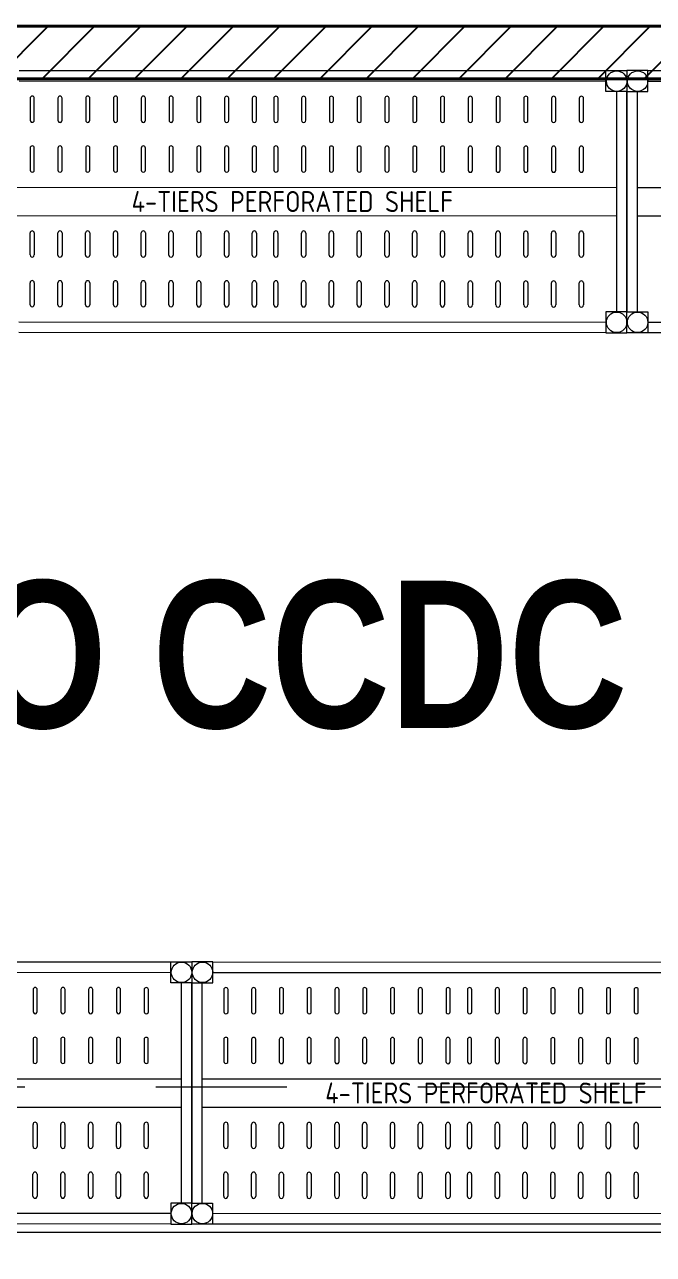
# Model space of a CAD drawing. Header units: millimetres. Extents: x 886808 to 1650903, y -1008069 to 230892.
# Drawn here: x 936439 to 937639, y -364218 to -361873 of the extents above; entities that cross this region are included whole.
import ezdxf

# ---------------------------------------------------------------- set-up
doc = ezdxf.new("R2010")
doc.units = ezdxf.units.MM
doc.linetypes.add('CENTER', pattern=[2, 1.25, -0.25, 0.25, -0.25])
doc.layers.get('0').update_dxf_attribs({"lineweight": 0})
for name, color, linetype, lineweight in [('01- NET TUONG- 242', 242, 'Continuous', 40), ('03- Net Cua- 153', 153, 'Continuous', 9), ('8l NET TO', 8, 'Continuous', 9), ('HACTH', 8, 'Continuous', 0), ('hatch', 250, 'Continuous', 0), ('I-FURN', 252, 'Continuous', 5), ('net vl', 33, 'Continuous', 5)]:
    doc.layers.add(name, color=color, linetype=linetype, lineweight=lineweight)
doc.layers.add('DS_Hatch', color=8, linetype='Continuous')
doc.styles.add('MtXpl_architxt_shx', font='architxt.shx')
doc.styles.add('Roof Fl type B$0$GHICHUTHUONG', font='arial.ttf', dxfattribs={"width": 0.8})

# ---------------------------------------------------------------- blocks, each defined once
blk = doc.blocks.new('TRUC KHU BEP')
at = {"layer": '8l NET TO', "color": 251, "linetype": 'CENTER', "ltscale": 1000, "true_color": 0x636466, "transparency": 33554636}
blk.add_line((-5729.4, 15600), (13215, 15600), dxfattribs=at)
blk = doc.blocks.new('BO TRI BEP')
at = {"layer": 'DS_Hatch', "transparency": 33554534}
h = blk.add_hatch(dxfattribs=at)
h.set_pattern_fill('ANSI31', color=256, scale=500)
h.set_pattern_definition([(45, (-934988.59, 379499.195), (-44.194174, 44.194174), [])])
h.paths.add_polyline_path([(6079.1, 13806.3), (9930.4, 13806.3), (9930.4, 13697.9), (6079.1, 13697.9)])
h.paths.add_polyline_path([(4269.5, 17522.7), (200.2, 17522.7), (200.2, 17622.7), (4269.5, 17622.7)])
h.paths.add_polyline_path([(4780, 27100), (200.2, 27100), (200.2, 27200), (4780, 27200)])
h.paths.add_polyline_path([(4070.1, 27200), (4170.1, 27200), (4170.1, 27776), (4070.1, 27776)])
h.paths.add_polyline_path([(200.2, 29477), (4070.1, 29477.5), (4070.1, 29377.5), (200.2, 29377)])
h.paths.add_polyline_path([(4070.1, 30277), (4170.1, 30277), (4170.2, 28778), (4070.1, 28778)])
h.paths.add_polyline_path([(4170.2, 31277), (4170.2, 36900), (4070.2, 36900), (4070.2, 31277)])
at = {"layer": '01- NET TUONG- 242', "transparency": 33554636}
blk.add_lwpolyline([(4269.5, 17522.7), (200.2, 17522.7), (200.2, 17622.7), (4269.5, 17622.7)], close=True, dxfattribs=at)
at = {"layer": '03- Net Cua- 153', "transparency": 33554636}
blk.add_lwpolyline([(4269.5, 15322.7), (200.2, 15322.7), (200.2, 15222.4), (4269.5, 15222.4)], close=True, dxfattribs=at)
at = {"layer": 'net vl', "ltscale": 300, "transparency": 33554636, "insert": (2121.4, 16423.1), "char_height": 280.709, "width": 3476.932, "attachment_point": 5, "style": 'Roof Fl type B$0$GHICHUTHUONG'}
blk.add_mtext('{\\fArial|b1|i0|c0|p34;KHO CCDC BẾP}', dxfattribs=at)
blk = doc.blocks.new('A$C26DD556D')
at = {"layer": 'hatch', "transparency": 33554636}
for p, q in [((3319.2, 8224.9), (4439.2, 8224.4)), ((4439.2, 8224.4), (4439.2, 8224.4)), ((4439.2, 8224.4), (4479.2, 8224.4)), ((4439.2, 8184.4), (4439.2, 8224.4)), ((4439.2, 8224.4), (4439.2, 8224.4)), ((4439.2, 8224.4), (4479.2, 8224.4)), ((4479.2, 8224.4), (4479.2, 8184.4)), ((4519.2, 8224.4), (4479.2, 8224.4)), ((4479.2, 8224.4), (4479.2, 8184.4)), ((4519.2, 8224.4), (4479.2, 8224.4)), ((4519.2, 8224.4), (5639.2, 8224)), ((4519.2, 8224.4), (4519.2, 8224.4)), ((4519.2, 8184.4), (4519.2, 8224.4)), ((4519.2, 8224.4), (4519.2, 8224.4)), ((3319.2, 8204.9), (4439.2, 8204.4)), ((4519.2, 8204.4), (5639.2, 8204)), ((3340.3, 8171.9), (3340.3, 8129.9)), ((3348.3, 8129.9), (3348.3, 8171.9)), ((3393.3, 8171.8), (3393.3, 8129.8)), ((3401.3, 8129.8), (3401.3, 8171.8)), ((3446.3, 8171.8), (3446.3, 8129.8)), ((3454.3, 8129.8), (3454.3, 8171.8)), ((3499.3, 8171.8), (3499.3, 8129.8)), ((3507.3, 8129.8), (3507.3, 8171.8)), ((3552.3, 8171.8), (3552.3, 8129.8)), ((3560.3, 8129.8), (3560.3, 8171.8)), ((3605.3, 8171.8), (3605.3, 8129.8)), ((3613.3, 8129.8), (3613.3, 8171.8)), ((3658.3, 8171.7), (3658.3, 8129.7)), ((3666.3, 8129.7), (3666.3, 8171.7)), ((3711.3, 8171.7), (3711.3, 8129.7)), ((3719.3, 8129.7), (3719.3, 8171.7)), ((3764.3, 8171.7), (3764.3, 8129.7)), ((3772.3, 8129.7), (3772.3, 8171.7)), ((3805.3, 8171.7), (3805.3, 8129.7)), ((3813.3, 8129.7), (3813.3, 8171.7)), ((3858.3, 8171.7), (3858.3, 8129.7)), ((3866.3, 8129.7), (3866.3, 8171.7)), ((3911.3, 8171.6), (3911.3, 8129.6)), ((3919.3, 8129.6), (3919.3, 8171.6)), ((3964.3, 8171.6), (3964.3, 8129.6)), ((3972.3, 8129.6), (3972.3, 8171.6)), ((4017.3, 8171.6), (4017.3, 8129.6)), ((4025.3, 8129.6), (4025.3, 8171.6)), ((4070.3, 8171.6), (4070.3, 8129.6)), ((4078.3, 8129.6), (4078.3, 8171.6)), ((4123.3, 8171.6), (4123.3, 8129.6)), ((4131.3, 8129.6), (4131.3, 8171.6)), ((4176.3, 8171.5), (4176.3, 8129.5)), ((4184.3, 8129.5), (4184.3, 8171.5)), ((4229.3, 8171.5), (4229.3, 8129.5)), ((4237.3, 8129.5), (4237.3, 8171.5)), ((4282.3, 8171.5), (4282.3, 8129.5)), ((4290.3, 8129.5), (4290.3, 8171.5)), ((4335.3, 8171.5), (4335.3, 8129.5)), ((4343.3, 8129.5), (4343.3, 8171.5)), ((4388.3, 8171.5), (4388.3, 8129.5)), ((4396.3, 8129.5), (4396.3, 8171.5)), ((4479.2, 8184.4), (4439.2, 8184.4)), ((4439.2, 8184.4), (4439.2, 8184.4)), ((4459.2, 8184.4), (4459, 7764.4)), ((4479.2, 8184.4), (4479, 7764.4)), ((4479, 7764.4), (4479.2, 8184.4)), ((4479.2, 8184.4), (4519.2, 8184.4)), ((4499, 7764.4), (4499.2, 8184.4)), ((4519.2, 8184.4), (4519.2, 8184.4)), ((3340.3, 8076.9), (3340.3, 8034.9)), ((3348.3, 8034.9), (3348.3, 8076.9)), ((3393.3, 8076.8), (3393.3, 8034.8)), ((3401.3, 8034.8), (3401.3, 8076.8)), ((3446.3, 8076.8), (3446.3, 8034.8)), ((3454.3, 8034.8), (3454.3, 8076.8)), ((3499.3, 8076.8), (3499.3, 8034.8)), ((3507.3, 8034.8), (3507.3, 8076.8)), ((3552.3, 8076.8), (3552.3, 8034.8)), ((3560.3, 8034.8), (3560.3, 8076.8)), ((3605.3, 8076.8), (3605.3, 8034.8)), ((3613.3, 8034.8), (3613.3, 8076.8)), ((3658.3, 8076.7), (3658.3, 8034.7)), ((3666.3, 8034.7), (3666.3, 8076.7)), ((3711.3, 8076.7), (3711.3, 8034.7)), ((3719.3, 8034.7), (3719.3, 8076.7)), ((3764.3, 8076.7), (3764.3, 8034.7)), ((3772.3, 8034.7), (3772.3, 8076.7)), ((3805.3, 8076.7), (3805.3, 8034.7)), ((3813.3, 8034.7), (3813.3, 8076.7)), ((3858.3, 8076.7), (3858.3, 8034.7)), ((3866.3, 8034.7), (3866.3, 8076.7)), ((3911.3, 8076.6), (3911.3, 8034.6)), ((3919.3, 8034.6), (3919.3, 8076.6)), ((3964.3, 8076.6), (3964.3, 8034.6)), ((3972.3, 8034.6), (3972.3, 8076.6)), ((4017.3, 8076.6), (4017.3, 8034.6)), ((4025.3, 8034.6), (4025.3, 8076.6)), ((4070.3, 8076.6), (4070.3, 8034.6)), ((4078.3, 8034.6), (4078.3, 8076.6)), ((4123.3, 8076.6), (4123.3, 8034.6)), ((4131.3, 8034.6), (4131.3, 8076.6)), ((4176.3, 8076.5), (4176.3, 8034.5)), ((4184.3, 8034.5), (4184.3, 8076.5)), ((4229.3, 8076.5), (4229.3, 8034.5)), ((4237.3, 8034.5), (4237.3, 8076.5)), ((4282.3, 8076.5), (4282.3, 8034.5)), ((4290.3, 8034.5), (4290.3, 8076.5)), ((4335.3, 8076.5), (4335.3, 8034.5)), ((4343.3, 8034.5), (4343.3, 8076.5)), ((4388.3, 8076.5), (4388.3, 8034.5)), ((4396.3, 8034.5), (4396.3, 8076.5)), ((3299.1, 8001.9), (4459.1, 8001.4)), ((4459.1, 8001.4), (4459.1, 7947.4)), ((4499.1, 8001.4), (5659.1, 8001)), ((4499.1, 7947.4), (4499.1, 8001.4)), ((3299.1, 7947.9), (4459.1, 7947.4)), ((4499.1, 7947.4), (5659.1, 7947)), ((3340.2, 7872.9), (3340.2, 7914.9)), ((3348.2, 7914.9), (3348.2, 7872.9)), ((3393.2, 7872.8), (3393.2, 7914.8)), ((3401.2, 7914.8), (3401.2, 7872.8)), ((3446.2, 7872.8), (3446.2, 7914.8)), ((3454.2, 7914.8), (3454.2, 7872.8)), ((3499.2, 7872.8), (3499.2, 7914.8)), ((3507.2, 7914.8), (3507.2, 7872.8)), ((3552.2, 7872.8), (3552.2, 7914.8)), ((3560.2, 7914.8), (3560.2, 7872.8)), ((3605.2, 7872.8), (3605.2, 7914.8)), ((3613.2, 7914.8), (3613.2, 7872.8)), ((3658.2, 7872.7), (3658.2, 7914.7)), ((3666.2, 7914.7), (3666.2, 7872.7)), ((3711.2, 7872.7), (3711.2, 7914.7)), ((3719.2, 7914.7), (3719.2, 7872.7)), ((3764.2, 7872.7), (3764.2, 7914.7)), ((3772.2, 7914.7), (3772.2, 7872.7)), ((3805.2, 7872.7), (3805.2, 7914.7)), ((3813.2, 7914.7), (3813.2, 7872.7)), ((3858.2, 7872.7), (3858.2, 7914.7)), ((3866.2, 7914.7), (3866.2, 7872.7)), ((3911.2, 7872.6), (3911.2, 7914.6)), ((3919.2, 7914.6), (3919.2, 7872.6)), ((3964.2, 7872.6), (3964.2, 7914.6)), ((3972.2, 7914.6), (3972.2, 7872.6)), ((4017.2, 7872.6), (4017.2, 7914.6)), ((4025.2, 7914.6), (4025.2, 7872.6)), ((4070.2, 7872.6), (4070.2, 7914.6)), ((4078.2, 7914.6), (4078.2, 7872.6)), ((4123.2, 7872.6), (4123.2, 7914.6)), ((4131.2, 7914.6), (4131.2, 7872.6)), ((4176.2, 7872.5), (4176.2, 7914.5)), ((4184.2, 7914.5), (4184.2, 7872.5)), ((4229.2, 7872.5), (4229.2, 7914.5)), ((4237.2, 7914.5), (4237.2, 7872.5)), ((4282.2, 7872.5), (4282.2, 7914.5)), ((4290.2, 7914.5), (4290.2, 7872.5)), ((4335.2, 7872.5), (4335.2, 7914.5)), ((4343.2, 7914.5), (4343.2, 7872.5)), ((4388.2, 7872.5), (4388.2, 7914.5)), ((4396.2, 7914.5), (4396.2, 7872.5)), ((3340.2, 7777.9), (3340.2, 7819.9)), ((3348.2, 7819.9), (3348.2, 7777.9)), ((3393.2, 7777.8), (3393.2, 7819.8)), ((3401.2, 7819.8), (3401.2, 7777.8)), ((3446.2, 7777.8), (3446.2, 7819.8)), ((3454.2, 7819.8), (3454.2, 7777.8)), ((3499.2, 7777.8), (3499.2, 7819.8)), ((3507.2, 7819.8), (3507.2, 7777.8)), ((3552.2, 7777.8), (3552.2, 7819.8)), ((3560.2, 7819.8), (3560.2, 7777.8)), ((3605.2, 7777.8), (3605.2, 7819.8)), ((3613.2, 7819.8), (3613.2, 7777.8)), ((3658.2, 7777.7), (3658.2, 7819.7)), ((3666.2, 7819.7), (3666.2, 7777.7)), ((3711.2, 7777.7), (3711.2, 7819.7)), ((3719.2, 7819.7), (3719.2, 7777.7)), ((3764.2, 7777.7), (3764.2, 7819.7)), ((3772.2, 7819.7), (3772.2, 7777.7)), ((3805.2, 7777.7), (3805.2, 7819.7)), ((3813.2, 7819.7), (3813.2, 7777.7)), ((3858.2, 7777.7), (3858.2, 7819.7)), ((3866.2, 7819.7), (3866.2, 7777.7)), ((3911.2, 7777.6), (3911.2, 7819.6)), ((3919.2, 7819.6), (3919.2, 7777.6)), ((3964.2, 7777.6), (3964.2, 7819.6)), ((3972.2, 7819.6), (3972.2, 7777.6)), ((4017.2, 7777.6), (4017.2, 7819.6)), ((4025.2, 7819.6), (4025.2, 7777.6)), ((4070.2, 7777.6), (4070.2, 7819.6)), ((4078.2, 7819.6), (4078.2, 7777.6)), ((4123.2, 7777.6), (4123.2, 7819.6)), ((4131.2, 7819.6), (4131.2, 7777.6)), ((4176.2, 7777.5), (4176.2, 7819.5)), ((4184.2, 7819.5), (4184.2, 7777.5)), ((4229.2, 7777.5), (4229.2, 7819.5)), ((4237.2, 7819.5), (4237.2, 7777.5)), ((4282.2, 7777.5), (4282.2, 7819.5)), ((4290.2, 7819.5), (4290.2, 7777.5)), ((4335.2, 7777.5), (4335.2, 7819.5)), ((4343.2, 7819.5), (4343.2, 7777.5)), ((4388.2, 7777.5), (4388.2, 7819.5)), ((4396.2, 7819.5), (4396.2, 7777.5)), ((4439, 7764.4), (4439, 7724.4)), ((4479, 7764.4), (4439, 7764.4)), ((4439, 7764.4), (4439, 7764.4)), ((4439, 7764.4), (4439, 7764.4)), ((4439, 7764.4), (4439, 7724.4)), ((4479, 7724.4), (4479, 7764.4)), ((4479, 7724.4), (4479, 7764.4)), ((4479, 7764.4), (4519, 7764.4)), ((4519, 7764.4), (4519, 7724.4)), ((4519, 7764.4), (4519, 7764.4)), ((4519, 7764.4), (4519, 7764.4)), ((4519, 7764.4), (4519, 7724.4)), ((4439, 7744.4), (3319, 7744.9)), ((5639, 7744), (4519, 7744.4)), ((4439, 7724.4), (3319, 7724.9)), ((4439, 7724.4), (4479, 7724.4)), ((4439, 7724.4), (4479, 7724.4)), ((4519, 7724.4), (4479, 7724.4)), ((4519, 7724.4), (4479, 7724.4)), ((5639, 7724), (4519, 7724.4)), ((2488.8, 6525.4, 0), (3608.8, 6524.9, 0)), ((3608.7, 6484.9, 0), (3608.8, 6524.9, 0)), ((3608.8, 6524.9, 0), (3608.8, 6524.9, 0)), ((3608.8, 6524.9, 0), (3648.8, 6524.9, 0)), ((3608.8, 6524.9, 0), (3608.8, 6524.9, 0)), ((3608.8, 6524.9, 0), (3648.8, 6524.9, 0)), ((3648.8, 6524.9, 0), (3648.7, 6484.9, 0)), ((3648.8, 6524.9, 0), (3648.7, 6484.9, 0)), ((3688.8, 6524.9, 0), (3648.8, 6524.9, 0)), ((3688.8, 6524.9, 0), (3648.8, 6524.9, 0)), ((3688.7, 6484.9, 0), (3688.8, 6524.9, 0)), ((3688.8, 6524.9, 0), (4808.8, 6524.5, 0)), ((3688.8, 6524.9, 0), (3688.8, 6524.9, 0)), ((3688.8, 6524.9, 0), (3688.8, 6524.9, 0)), ((2488.7, 6505.4, 0), (3608.7, 6504.9, 0)), ((3688.7, 6504.9, 0), (4808.7, 6504.5, 0)), ((3648.7, 6484.9, 0), (3608.7, 6484.9, 0)), ((3608.7, 6484.9, 0), (3608.7, 6484.9, 0)), ((3628.7, 6484.9, 0), (3628.6, 6064.9, 0)), ((3648.7, 6484.9, 0), (3648.6, 6064.9, 0)), ((3648.6, 6064.9, 0), (3648.7, 6484.9, 0)), ((3648.7, 6484.9, 0), (3688.7, 6484.9, 0)), ((3668.6, 6064.9, 0), (3668.7, 6484.9, 0)), ((3688.7, 6484.9, 0), (3688.7, 6484.9, 0)), ((3345.9, 6472, 0), (3345.9, 6430, 0)), ((3353.9, 6430, 0), (3353.9, 6472, 0)), ((3398.9, 6472, 0), (3398.9, 6430, 0)), ((3406.9, 6430, 0), (3406.9, 6472, 0)), ((3451.9, 6472, 0), (3451.9, 6430, 0)), ((3459.9, 6430, 0), (3459.9, 6472, 0)), ((3504.9, 6472, 0), (3504.9, 6430, 0)), ((3512.9, 6430, 0), (3512.9, 6472, 0)), ((3557.9, 6471.9, 0), (3557.9, 6429.9, 0)), ((3565.9, 6429.9, 0), (3565.9, 6471.9, 0)), ((3709.9, 6471.9, 0), (3709.9, 6429.9, 0)), ((3717.9, 6429.9, 0), (3717.9, 6471.9, 0)), ((3762.9, 6471.9, 0), (3762.9, 6429.9, 0)), ((3770.9, 6429.9, 0), (3770.9, 6471.9, 0)), ((3815.9, 6471.8, 0), (3815.9, 6429.8, 0)), ((3823.9, 6429.8, 0), (3823.9, 6471.8, 0)), ((3868.9, 6471.8, 0), (3868.9, 6429.8, 0)), ((3876.9, 6429.8, 0), (3876.9, 6471.8, 0)), ((3921.9, 6471.8, 0), (3921.9, 6429.8, 0)), ((3929.9, 6429.8, 0), (3929.9, 6471.8, 0)), ((3974.9, 6471.8, 0), (3974.9, 6429.8, 0)), ((3982.9, 6429.8, 0), (3982.9, 6471.8, 0)), ((4027.9, 6471.8, 0), (4027.9, 6429.8, 0)), ((4035.9, 6429.8, 0), (4035.9, 6471.8, 0)), ((4080.9, 6471.7, 0), (4080.9, 6429.7, 0)), ((4088.9, 6429.7, 0), (4088.9, 6471.7, 0)), ((4133.9, 6471.7, 0), (4133.9, 6429.7, 0)), ((4141.9, 6429.7, 0), (4141.9, 6471.7, 0)), ((4174.9, 6471.7, 0), (4174.9, 6429.7, 0)), ((4182.9, 6429.7, 0), (4182.9, 6471.7, 0)), ((4227.9, 6471.7, 0), (4227.9, 6429.7, 0)), ((4235.9, 6429.7, 0), (4235.9, 6471.7, 0)), ((4280.9, 6471.7, 0), (4280.9, 6429.7, 0)), ((4288.9, 6429.7, 0), (4288.9, 6471.7, 0)), ((4333.9, 6471.6, 0), (4333.9, 6429.6, 0)), ((4341.9, 6429.6, 0), (4341.9, 6471.6, 0)), ((4386.9, 6471.6, 0), (4386.9, 6429.6, 0)), ((4394.9, 6429.6, 0), (4394.9, 6471.6, 0)), ((4439.9, 6471.6, 0), (4439.9, 6429.6, 0)), ((4447.9, 6429.6, 0), (4447.9, 6471.6, 0)), ((4492.9, 6471.6, 0), (4492.9, 6429.6, 0)), ((4500.9, 6429.6, 0), (4500.9, 6471.6, 0)), ((3345.8, 6377, 0), (3345.8, 6335, 0)), ((3353.8, 6335, 0), (3353.8, 6377, 0)), ((3398.8, 6377, 0), (3398.8, 6335, 0)), ((3406.8, 6335, 0), (3406.8, 6377, 0)), ((3451.8, 6377, 0), (3451.8, 6335, 0)), ((3459.8, 6335, 0), (3459.8, 6377, 0)), ((3504.8, 6377, 0), (3504.8, 6335, 0)), ((3512.8, 6335, 0), (3512.8, 6377, 0)), ((3557.8, 6376.9, 0), (3557.8, 6334.9, 0)), ((3565.8, 6334.9, 0), (3565.8, 6376.9, 0)), ((3709.8, 6376.9, 0), (3709.8, 6334.9, 0)), ((3717.8, 6334.9, 0), (3717.8, 6376.9, 0)), ((3762.8, 6376.9, 0), (3762.8, 6334.9, 0)), ((3770.8, 6334.9, 0), (3770.8, 6376.9, 0)), ((3815.8, 6376.8, 0), (3815.8, 6334.8, 0)), ((3823.8, 6334.8, 0), (3823.8, 6376.8, 0)), ((3868.8, 6376.8, 0), (3868.8, 6334.8, 0)), ((3876.8, 6334.8, 0), (3876.8, 6376.8, 0)), ((3921.8, 6376.8, 0), (3921.8, 6334.8, 0)), ((3929.8, 6334.8, 0), (3929.8, 6376.8, 0)), ((3974.8, 6376.8, 0), (3974.8, 6334.8, 0)), ((3982.8, 6334.8, 0), (3982.8, 6376.8, 0)), ((4027.8, 6376.8, 0), (4027.8, 6334.8, 0)), ((4035.8, 6334.8, 0), (4035.8, 6376.8, 0)), ((4080.8, 6376.7, 0), (4080.8, 6334.7, 0)), ((4088.8, 6334.7, 0), (4088.8, 6376.7, 0)), ((4133.8, 6376.7, 0), (4133.8, 6334.7, 0)), ((4141.8, 6334.7, 0), (4141.8, 6376.7, 0)), ((4174.8, 6376.7, 0), (4174.8, 6334.7, 0)), ((4182.8, 6334.7, 0), (4182.8, 6376.7, 0)), ((4227.8, 6376.7, 0), (4227.8, 6334.7, 0)), ((4235.8, 6334.7, 0), (4235.8, 6376.7, 0)), ((4280.8, 6376.7, 0), (4280.8, 6334.7, 0)), ((4288.8, 6334.7, 0), (4288.8, 6376.7, 0)), ((4333.8, 6376.6, 0), (4333.8, 6334.6, 0)), ((4341.8, 6334.6, 0), (4341.8, 6376.6, 0)), ((4386.8, 6376.6, 0), (4386.8, 6334.6, 0)), ((4394.8, 6334.6, 0), (4394.8, 6376.6, 0)), ((4439.8, 6376.6, 0), (4439.8, 6334.6, 0)), ((4447.8, 6334.6, 0), (4447.8, 6376.6, 0)), ((4492.8, 6376.6, 0), (4492.8, 6334.6, 0)), ((4500.8, 6334.6, 0), (4500.8, 6376.6, 0)), ((2468.7, 6302.4, 0), (3628.7, 6301.9, 0)), ((3628.7, 6301.9, 0), (3628.6, 6247.9, 0)), ((3668.6, 6247.9, 0), (3668.7, 6301.9, 0)), ((3668.7, 6301.9, 0), (4828.7, 6301.5, 0)), ((2468.6, 6248.4, 0), (3628.6, 6247.9, 0)), ((3668.6, 6247.9, 0), (4828.6, 6247.5, 0)), ((3345.8, 6173, 0), (3345.8, 6215, 0)), ((3353.8, 6215, 0), (3353.8, 6173, 0)), ((3398.8, 6173, 0), (3398.8, 6215, 0)), ((3406.8, 6215, 0), (3406.8, 6173, 0)), ((3451.8, 6173, 0), (3451.8, 6215, 0)), ((3459.8, 6215, 0), (3459.8, 6173, 0)), ((3504.8, 6173, 0), (3504.8, 6215, 0)), ((3512.8, 6215, 0), (3512.8, 6173, 0)), ((3557.8, 6172.9, 0), (3557.8, 6214.9, 0)), ((3565.8, 6214.9, 0), (3565.8, 6172.9, 0)), ((3709.8, 6172.9, 0), (3709.8, 6214.9, 0)), ((3717.8, 6214.9, 0), (3717.8, 6172.9, 0)), ((3762.8, 6172.9, 0), (3762.8, 6214.9, 0)), ((3770.8, 6214.9, 0), (3770.8, 6172.9, 0)), ((3815.8, 6172.8, 0), (3815.8, 6214.8, 0)), ((3823.8, 6214.8, 0), (3823.8, 6172.8, 0)), ((3868.8, 6172.8, 0), (3868.8, 6214.8, 0)), ((3876.8, 6214.8, 0), (3876.8, 6172.8, 0)), ((3921.8, 6172.8, 0), (3921.8, 6214.8, 0)), ((3929.8, 6214.8, 0), (3929.8, 6172.8, 0)), ((3974.8, 6172.8, 0), (3974.8, 6214.8, 0)), ((3982.8, 6214.8, 0), (3982.8, 6172.8, 0)), ((4027.8, 6172.8, 0), (4027.8, 6214.8, 0)), ((4035.8, 6214.8, 0), (4035.8, 6172.8, 0)), ((4080.8, 6172.7, 0), (4080.8, 6214.7, 0)), ((4088.8, 6214.7, 0), (4088.8, 6172.7, 0)), ((4133.8, 6172.7, 0), (4133.8, 6214.7, 0)), ((4141.8, 6214.7, 0), (4141.8, 6172.7, 0)), ((4174.8, 6172.7, 0), (4174.8, 6214.7, 0)), ((4182.8, 6214.7, 0), (4182.8, 6172.7, 0)), ((4227.8, 6172.7, 0), (4227.8, 6214.7, 0)), ((4235.8, 6214.7, 0), (4235.8, 6172.7, 0)), ((4280.8, 6172.7, 0), (4280.8, 6214.7, 0)), ((4288.8, 6214.7, 0), (4288.8, 6172.7, 0)), ((4333.8, 6172.6, 0), (4333.8, 6214.6, 0)), ((4341.8, 6214.6, 0), (4341.8, 6172.6, 0)), ((4386.8, 6172.6, 0), (4386.8, 6214.6, 0)), ((4394.8, 6214.6, 0), (4394.8, 6172.6, 0)), ((4439.8, 6172.6, 0), (4439.8, 6214.6, 0)), ((4447.8, 6214.6, 0), (4447.8, 6172.6, 0)), ((4492.8, 6172.6, 0), (4492.8, 6214.6, 0)), ((4500.8, 6214.6, 0), (4500.8, 6172.6, 0)), ((3345.7, 6078, 0), (3345.7, 6120, 0)), ((3353.7, 6120, 0), (3353.7, 6078, 0)), ((3398.7, 6078, 0), (3398.7, 6120, 0)), ((3406.7, 6120, 0), (3406.7, 6078, 0)), ((3451.7, 6078, 0), (3451.7, 6120, 0)), ((3459.7, 6120, 0), (3459.7, 6078, 0)), ((3504.7, 6078, 0), (3504.7, 6120, 0)), ((3512.7, 6120, 0), (3512.7, 6078, 0)), ((3557.7, 6077.9, 0), (3557.7, 6119.9, 0)), ((3565.7, 6119.9, 0), (3565.7, 6077.9, 0)), ((3709.7, 6077.9, 0), (3709.7, 6119.9, 0)), ((3717.7, 6119.9, 0), (3717.7, 6077.9, 0)), ((3762.7, 6077.9, 0), (3762.7, 6119.9, 0)), ((3770.7, 6119.9, 0), (3770.7, 6077.9, 0)), ((3815.7, 6077.8, 0), (3815.7, 6119.8, 0)), ((3823.7, 6119.8, 0), (3823.7, 6077.8, 0)), ((3868.7, 6077.8, 0), (3868.7, 6119.8, 0)), ((3876.7, 6119.8, 0), (3876.7, 6077.8, 0)), ((3921.7, 6077.8, 0), (3921.7, 6119.8, 0)), ((3929.7, 6119.8, 0), (3929.7, 6077.8, 0)), ((3974.7, 6077.8, 0), (3974.7, 6119.8, 0)), ((3982.7, 6119.8, 0), (3982.7, 6077.8, 0)), ((4027.7, 6077.8, 0), (4027.7, 6119.8, 0)), ((4035.7, 6119.8, 0), (4035.7, 6077.8, 0)), ((4080.7, 6077.7, 0), (4080.7, 6119.7, 0)), ((4088.7, 6119.7, 0), (4088.7, 6077.7, 0)), ((4133.7, 6077.7, 0), (4133.7, 6119.7, 0)), ((4141.7, 6119.7, 0), (4141.7, 6077.7, 0)), ((4174.7, 6077.7, 0), (4174.7, 6119.7, 0)), ((4182.7, 6119.7, 0), (4182.7, 6077.7, 0)), ((4227.7, 6077.7, 0), (4227.7, 6119.7, 0)), ((4235.7, 6119.7, 0), (4235.7, 6077.7, 0)), ((4280.7, 6077.7, 0), (4280.7, 6119.7, 0)), ((4288.7, 6119.7, 0), (4288.7, 6077.7, 0)), ((4333.7, 6077.6, 0), (4333.7, 6119.6, 0)), ((4341.7, 6119.6, 0), (4341.7, 6077.6, 0)), ((4386.7, 6077.6, 0), (4386.7, 6119.6, 0)), ((4394.7, 6119.6, 0), (4394.7, 6077.6, 0)), ((4439.7, 6077.6, 0), (4439.7, 6119.6, 0)), ((4447.7, 6119.6, 0), (4447.7, 6077.6, 0)), ((4492.7, 6077.6, 0), (4492.7, 6119.6, 0)), ((4500.7, 6119.6, 0), (4500.7, 6077.6, 0)), ((3608.6, 6064.9, 0), (3608.6, 6024.9, 0)), ((3648.6, 6064.9, 0), (3608.6, 6064.9, 0)), ((3608.6, 6064.9, 0), (3608.6, 6064.9, 0)), ((3608.6, 6064.9, 0), (3608.6, 6064.9, 0)), ((3608.6, 6064.9, 0), (3608.6, 6024.9, 0)), ((3648.6, 6024.9, 0), (3648.6, 6064.9, 0)), ((3648.6, 6024.9, 0), (3648.6, 6064.9, 0)), ((3648.6, 6064.9, 0), (3688.6, 6064.9, 0)), ((3688.6, 6064.9, 0), (3688.6, 6024.9, 0)), ((3688.6, 6064.9, 0), (3688.6, 6064.9, 0)), ((3688.6, 6064.9, 0), (3688.6, 6064.9, 0)), ((3688.6, 6064.9, 0), (3688.6, 6024.9, 0)), ((3608.6, 6044.9, 0), (2488.6, 6045.4, 0)), ((4808.6, 6044.5, 0), (3688.6, 6044.9, 0)), ((3608.6, 6024.9, 0), (2488.6, 6025.4, 0)), ((3608.6, 6024.9, 0), (3648.6, 6024.9, 0)), ((3608.6, 6024.9, 0), (3648.6, 6024.9, 0)), ((3688.6, 6024.9, 0), (3648.6, 6024.9, 0)), ((3688.6, 6024.9, 0), (3648.6, 6024.9, 0)), ((4808.6, 6024.5, 0), (3688.6, 6024.9, 0))]:
    blk.add_line(p, q, dxfattribs=at)
for centre in [(4459.6, 8204.4), (4499.6, 8204.4), (4459.5, 7744.4), (4499.5, 7744.4), (3629.2, 6504.9, 0), (3669.2, 6504.9, 0), (3629, 6044.9, 0), (3669, 6044.9, 0)]:
    blk.add_circle(centre, 19.5, dxfattribs=at)
for centre, start, end in [((3344.3, 8171.9), 359.9777, 179.9777), ((3397.3, 8171.8), 359.9777, 179.9777), ((3450.3, 8171.8), 359.9777, 179.9777), ((3503.3, 8171.8), 359.9777, 179.9777), ((3556.3, 8171.8), 359.9777, 179.9777), ((3609.3, 8171.8), 359.9777, 179.9777), ((3662.3, 8171.7), 359.9777, 179.9777), ((3715.3, 8171.7), 359.9777, 179.9777), ((3768.3, 8171.7), 359.9777, 179.9777), ((3809.3, 8171.7), 359.9777, 179.9777), ((3862.3, 8171.7), 359.9777, 179.9777), ((3915.3, 8171.6), 359.9777, 179.9777), ((3968.3, 8171.6), 359.9777, 179.9777), ((4021.3, 8171.6), 359.9777, 179.9777), ((4074.3, 8171.6), 359.9777, 179.9777), ((4127.3, 8171.6), 359.9777, 179.9777), ((4180.3, 8171.5), 359.9777, 179.9777), ((4233.3, 8171.5), 359.9777, 179.9777), ((4286.3, 8171.5), 359.9777, 179.9777), ((4339.3, 8171.5), 359.9777, 179.9777), ((4392.3, 8171.5), 359.9777, 179.9777), ((3344.3, 8129.9), 179.9777, 359.9777), ((3397.3, 8129.8), 179.9777, 359.9777), ((3450.3, 8129.8), 179.9777, 359.9777), ((3503.3, 8129.8), 179.9777, 359.9777), ((3556.3, 8129.8), 179.9777, 359.9777), ((3609.3, 8129.8), 179.9777, 359.9777), ((3662.3, 8129.7), 179.9777, 359.9777), ((3715.3, 8129.7), 179.9777, 359.9777), ((3768.3, 8129.7), 179.9777, 359.9777), ((3809.3, 8129.7), 179.9777, 359.9777), ((3862.3, 8129.7), 179.9777, 359.9777), ((3915.3, 8129.6), 179.9777, 359.9777), ((3968.3, 8129.6), 179.9777, 359.9777), ((4021.3, 8129.6), 179.9777, 359.9777), ((4074.3, 8129.6), 179.9777, 359.9777), ((4127.3, 8129.6), 179.9777, 359.9777), ((4180.3, 8129.5), 179.9777, 359.9777), ((4233.3, 8129.5), 179.9777, 359.9777), ((4286.3, 8129.5), 179.9777, 359.9777), ((4339.3, 8129.5), 179.9777, 359.9777), ((4392.3, 8129.5), 179.9777, 359.9777), ((3344.3, 8076.9), 359.9777, 179.9777), ((3397.3, 8076.8), 359.9777, 179.9777), ((3450.3, 8076.8), 359.9777, 179.9777), ((3503.3, 8076.8), 359.9777, 179.9777), ((3556.3, 8076.8), 359.9777, 179.9777), ((3609.3, 8076.8), 359.9777, 179.9777), ((3662.3, 8076.7), 359.9777, 179.9777), ((3715.3, 8076.7), 359.9777, 179.9777), ((3768.3, 8076.7), 359.9777, 179.9777), ((3809.3, 8076.7), 359.9777, 179.9777), ((3862.3, 8076.7), 359.9777, 179.9777), ((3915.3, 8076.6), 359.9777, 179.9777), ((3968.3, 8076.6), 359.9777, 179.9777), ((4021.3, 8076.6), 359.9777, 179.9777), ((4074.3, 8076.6), 359.9777, 179.9777), ((4127.3, 8076.6), 359.9777, 179.9777), ((4180.3, 8076.5), 359.9777, 179.9777), ((4233.3, 8076.5), 359.9777, 179.9777), ((4286.3, 8076.5), 359.9777, 179.9777), ((4339.3, 8076.5), 359.9777, 179.9777), ((4392.3, 8076.5), 359.9777, 179.9777), ((3344.3, 8034.9), 179.9777, 359.9777), ((3397.3, 8034.8), 179.9777, 359.9777), ((3450.3, 8034.8), 179.9777, 359.9777), ((3503.3, 8034.8), 179.9777, 359.9777), ((3556.3, 8034.8), 179.9777, 359.9777), ((3609.3, 8034.8), 179.9777, 359.9777), ((3662.3, 8034.7), 179.9777, 359.9777), ((3715.3, 8034.7), 179.9777, 359.9777), ((3768.3, 8034.7), 179.9777, 359.9777), ((3809.3, 8034.7), 179.9777, 359.9777), ((3862.3, 8034.7), 179.9777, 359.9777), ((3915.3, 8034.6), 179.9777, 359.9777), ((3968.3, 8034.6), 179.9777, 359.9777), ((4021.3, 8034.6), 179.9777, 359.9777), ((4074.3, 8034.6), 179.9777, 359.9777), ((4127.3, 8034.6), 179.9777, 359.9777), ((4180.3, 8034.5), 179.9777, 359.9777), ((4233.3, 8034.5), 179.9777, 359.9777), ((4286.3, 8034.5), 179.9777, 359.9777), ((4339.3, 8034.5), 179.9777, 359.9777), ((4392.3, 8034.5), 179.9777, 359.9777), ((3344.2, 7914.9), 359.9777, 179.9777), ((3397.2, 7914.8), 359.9777, 179.9777), ((3450.2, 7914.8), 359.9777, 179.9777), ((3503.2, 7914.8), 359.9777, 179.9777), ((3556.2, 7914.8), 359.9777, 179.9777), ((3609.2, 7914.8), 359.9777, 179.9777), ((3662.2, 7914.7), 359.9777, 179.9777), ((3715.2, 7914.7), 359.9777, 179.9777), ((3768.2, 7914.7), 359.9777, 179.9777), ((3809.2, 7914.7), 359.9777, 179.9777), ((3862.2, 7914.7), 359.9777, 179.9777), ((3915.2, 7914.6), 359.9777, 179.9777), ((3968.2, 7914.6), 359.9777, 179.9777), ((4021.2, 7914.6), 359.9777, 179.9777), ((4074.2, 7914.6), 359.9777, 179.9777), ((4127.2, 7914.6), 359.9777, 179.9777), ((4180.2, 7914.5), 359.9777, 179.9777), ((4233.2, 7914.5), 359.9777, 179.9777), ((4286.2, 7914.5), 359.9777, 179.9777), ((4339.2, 7914.5), 359.9777, 179.9777), ((4392.2, 7914.5), 359.9777, 179.9777), ((3344.2, 7872.9), 179.9777, 359.9777), ((3397.2, 7872.8), 179.9777, 359.9777), ((3450.2, 7872.8), 179.9777, 359.9777), ((3503.2, 7872.8), 179.9777, 359.9777), ((3556.2, 7872.8), 179.9777, 359.9777), ((3609.2, 7872.8), 179.9777, 359.9777), ((3662.2, 7872.7), 179.9777, 359.9777), ((3715.2, 7872.7), 179.9777, 359.9777), ((3768.2, 7872.7), 179.9777, 359.9777), ((3809.2, 7872.7), 179.9777, 359.9777), ((3862.2, 7872.7), 179.9777, 359.9777), ((3915.2, 7872.6), 179.9777, 359.9777), ((3968.2, 7872.6), 179.9777, 359.9777), ((4021.2, 7872.6), 179.9777, 359.9777), ((4074.2, 7872.6), 179.9777, 359.9777), ((4127.2, 7872.6), 179.9777, 359.9777), ((4180.2, 7872.5), 179.9777, 359.9777), ((4233.2, 7872.5), 179.9777, 359.9777), ((4286.2, 7872.5), 179.9777, 359.9777), ((4339.2, 7872.5), 179.9777, 359.9777), ((4392.2, 7872.5), 179.9777, 359.9777), ((3344.2, 7819.9), 359.9777, 179.9777), ((3397.2, 7819.8), 359.9777, 179.9777), ((3450.2, 7819.8), 359.9777, 179.9777), ((3503.2, 7819.8), 359.9777, 179.9777), ((3556.2, 7819.8), 359.9777, 179.9777), ((3609.2, 7819.8), 359.9777, 179.9777), ((3662.2, 7819.7), 359.9777, 179.9777), ((3715.2, 7819.7), 359.9777, 179.9777), ((3768.2, 7819.7), 359.9777, 179.9777), ((3809.2, 7819.7), 359.9777, 179.9777), ((3862.2, 7819.7), 359.9777, 179.9777), ((3915.2, 7819.6), 359.9777, 179.9777), ((3968.2, 7819.6), 359.9777, 179.9777), ((4021.2, 7819.6), 359.9777, 179.9777), ((4074.2, 7819.6), 359.9777, 179.9777), ((4127.2, 7819.6), 359.9777, 179.9777), ((4180.2, 7819.5), 359.9777, 179.9777), ((4233.2, 7819.5), 359.9777, 179.9777), ((4286.2, 7819.5), 359.9777, 179.9777), ((4339.2, 7819.5), 359.9777, 179.9777), ((4392.2, 7819.5), 359.9777, 179.9777), ((3344.2, 7777.9), 179.9777, 359.9777), ((3397.2, 7777.8), 179.9777, 359.9777), ((3450.2, 7777.8), 179.9777, 359.9777), ((3503.2, 7777.8), 179.9777, 359.9777), ((3556.2, 7777.8), 179.9777, 359.9777), ((3609.2, 7777.8), 179.9777, 359.9777), ((3662.2, 7777.7), 179.9777, 359.9777), ((3715.2, 7777.7), 179.9777, 359.9777), ((3768.2, 7777.7), 179.9777, 359.9777), ((3809.2, 7777.7), 179.9777, 359.9777), ((3862.2, 7777.7), 179.9777, 359.9777), ((3915.2, 7777.6), 179.9777, 359.9777), ((3968.2, 7777.6), 179.9777, 359.9777), ((4021.2, 7777.6), 179.9777, 359.9777), ((4074.2, 7777.6), 179.9777, 359.9777), ((4127.2, 7777.6), 179.9777, 359.9777), ((4180.2, 7777.5), 179.9777, 359.9777), ((4233.2, 7777.5), 179.9777, 359.9777), ((4286.2, 7777.5), 179.9777, 359.9777), ((4339.2, 7777.5), 179.9777, 359.9777), ((4392.2, 7777.5), 179.9777, 359.9777), ((3349.9, 6472, 0), 359.9777, 179.9777), ((3402.9, 6472, 0), 359.9777, 179.9777), ((3455.9, 6472, 0), 359.9777, 179.9777), ((3508.9, 6472, 0), 359.9777, 179.9777), ((3561.9, 6471.9, 0), 359.9777, 179.9777), ((3713.9, 6471.9, 0), 359.9777, 179.9777), ((3766.9, 6471.9, 0), 359.9777, 179.9777), ((3819.9, 6471.8, 0), 359.9777, 179.9777), ((3872.9, 6471.8, 0), 359.9777, 179.9777), ((3925.9, 6471.8, 0), 359.9777, 179.9777), ((3978.9, 6471.8, 0), 359.9777, 179.9777), ((4031.9, 6471.8, 0), 359.9777, 179.9777), ((4084.9, 6471.7, 0), 359.9777, 179.9777), ((4137.9, 6471.7, 0), 359.9777, 179.9777), ((4178.9, 6471.7, 0), 359.9777, 179.9777), ((4231.9, 6471.7, 0), 359.9777, 179.9777), ((4284.9, 6471.7, 0), 359.9777, 179.9777), ((4337.9, 6471.6, 0), 359.9777, 179.9777), ((4390.9, 6471.6, 0), 359.9777, 179.9777), ((4443.9, 6471.6, 0), 359.9777, 179.9777), ((4496.9, 6471.6, 0), 359.9777, 179.9777), ((3349.9, 6430, 0), 179.9777, 359.9777), ((3402.9, 6430, 0), 179.9777, 359.9777), ((3455.9, 6430, 0), 179.9777, 359.9777), ((3508.9, 6430, 0), 179.9777, 359.9777), ((3561.9, 6429.9, 0), 179.9777, 359.9777), ((3713.9, 6429.9, 0), 179.9777, 359.9777), ((3766.9, 6429.9, 0), 179.9777, 359.9777), ((3819.9, 6429.8, 0), 179.9777, 359.9777), ((3872.9, 6429.8, 0), 179.9777, 359.9777), ((3925.9, 6429.8, 0), 179.9777, 359.9777), ((3978.9, 6429.8, 0), 179.9777, 359.9777), ((4031.9, 6429.8, 0), 179.9777, 359.9777), ((4084.9, 6429.7, 0), 179.9777, 359.9777), ((4137.9, 6429.7, 0), 179.9777, 359.9777), ((4178.9, 6429.7, 0), 179.9777, 359.9777), ((4231.9, 6429.7, 0), 179.9777, 359.9777), ((4284.9, 6429.7, 0), 179.9777, 359.9777), ((4337.9, 6429.6, 0), 179.9777, 359.9777), ((4390.9, 6429.6, 0), 179.9777, 359.9777), ((4443.9, 6429.6, 0), 179.9777, 359.9777), ((4496.9, 6429.6, 0), 179.9777, 359.9777), ((3349.8, 6377, 0), 359.9777, 179.9777), ((3402.8, 6377, 0), 359.9777, 179.9777), ((3455.8, 6377, 0), 359.9777, 179.9777), ((3508.8, 6377, 0), 359.9777, 179.9777), ((3561.8, 6376.9, 0), 359.9777, 179.9777), ((3713.8, 6376.9, 0), 359.9777, 179.9777), ((3766.8, 6376.9, 0), 359.9777, 179.9777), ((3819.8, 6376.8, 0), 359.9777, 179.9777), ((3872.8, 6376.8, 0), 359.9777, 179.9777), ((3925.8, 6376.8, 0), 359.9777, 179.9777), ((3978.8, 6376.8, 0), 359.9777, 179.9777), ((4031.8, 6376.8, 0), 359.9777, 179.9777), ((4084.8, 6376.7, 0), 359.9777, 179.9777), ((4137.8, 6376.7, 0), 359.9777, 179.9777), ((4178.8, 6376.7, 0), 359.9777, 179.9777), ((4231.8, 6376.7, 0), 359.9777, 179.9777), ((4284.8, 6376.7, 0), 359.9777, 179.9777), ((4337.8, 6376.6, 0), 359.9777, 179.9777), ((4390.8, 6376.6, 0), 359.9777, 179.9777), ((4443.8, 6376.6, 0), 359.9777, 179.9777), ((4496.8, 6376.6, 0), 359.9777, 179.9777), ((3349.8, 6335, 0), 179.9777, 359.9777), ((3402.8, 6335, 0), 179.9777, 359.9777), ((3455.8, 6335, 0), 179.9777, 359.9777), ((3508.8, 6335, 0), 179.9777, 359.9777), ((3561.8, 6334.9, 0), 179.9777, 359.9777), ((3713.8, 6334.9, 0), 179.9777, 359.9777), ((3766.8, 6334.9, 0), 179.9777, 359.9777), ((3819.8, 6334.8, 0), 179.9777, 359.9777), ((3872.8, 6334.8, 0), 179.9777, 359.9777), ((3925.8, 6334.8, 0), 179.9777, 359.9777), ((3978.8, 6334.8, 0), 179.9777, 359.9777), ((4031.8, 6334.8, 0), 179.9777, 359.9777), ((4084.8, 6334.7, 0), 179.9777, 359.9777), ((4137.8, 6334.7, 0), 179.9777, 359.9777), ((4178.8, 6334.7, 0), 179.9777, 359.9777), ((4231.8, 6334.7, 0), 179.9777, 359.9777), ((4284.8, 6334.7, 0), 179.9777, 359.9777), ((4337.8, 6334.6, 0), 179.9777, 359.9777), ((4390.8, 6334.6, 0), 179.9777, 359.9777), ((4443.8, 6334.6, 0), 179.9777, 359.9777), ((4496.8, 6334.6, 0), 179.9777, 359.9777), ((3349.8, 6215, 0), 359.9777, 179.9777), ((3402.8, 6215, 0), 359.9777, 179.9777), ((3455.8, 6215, 0), 359.9777, 179.9777), ((3508.8, 6215, 0), 359.9777, 179.9777), ((3561.8, 6214.9, 0), 359.9777, 179.9777), ((3713.8, 6214.9, 0), 359.9777, 179.9777), ((3766.8, 6214.9, 0), 359.9777, 179.9777), ((3819.8, 6214.8, 0), 359.9777, 179.9777), ((3872.8, 6214.8, 0), 359.9777, 179.9777), ((3925.8, 6214.8, 0), 359.9777, 179.9777), ((3978.8, 6214.8, 0), 359.9777, 179.9777), ((4031.8, 6214.8, 0), 359.9777, 179.9777), ((4084.8, 6214.7, 0), 359.9777, 179.9777), ((4137.8, 6214.7, 0), 359.9777, 179.9777), ((4178.8, 6214.7, 0), 359.9777, 179.9777), ((4231.8, 6214.7, 0), 359.9777, 179.9777), ((4284.8, 6214.7, 0), 359.9777, 179.9777), ((4337.8, 6214.6, 0), 359.9777, 179.9777), ((4390.8, 6214.6, 0), 359.9777, 179.9777), ((4443.8, 6214.6, 0), 359.9777, 179.9777), ((4496.8, 6214.6, 0), 359.9777, 179.9777), ((3349.8, 6173, 0), 179.9777, 359.9777), ((3402.8, 6173, 0), 179.9777, 359.9777), ((3455.8, 6173, 0), 179.9777, 359.9777), ((3508.8, 6173, 0), 179.9777, 359.9777), ((3561.8, 6172.9, 0), 179.9777, 359.9777), ((3713.8, 6172.9, 0), 179.9777, 359.9777), ((3766.8, 6172.9, 0), 179.9777, 359.9777), ((3819.8, 6172.8, 0), 179.9777, 359.9777), ((3872.8, 6172.8, 0), 179.9777, 359.9777), ((3925.8, 6172.8, 0), 179.9777, 359.9777), ((3978.8, 6172.8, 0), 179.9777, 359.9777), ((4031.8, 6172.8, 0), 179.9777, 359.9777), ((4084.8, 6172.7, 0), 179.9777, 359.9777), ((4137.8, 6172.7, 0), 179.9777, 359.9777), ((4178.8, 6172.7, 0), 179.9777, 359.9777), ((4231.8, 6172.7, 0), 179.9777, 359.9777), ((4284.8, 6172.7, 0), 179.9777, 359.9777), ((4337.8, 6172.6, 0), 179.9777, 359.9777), ((4390.8, 6172.6, 0), 179.9777, 359.9777), ((4443.8, 6172.6, 0), 179.9777, 359.9777), ((4496.8, 6172.6, 0), 179.9777, 359.9777), ((3349.7, 6120, 0), 359.9777, 179.9777), ((3402.7, 6120, 0), 359.9777, 179.9777), ((3455.7, 6120, 0), 359.9777, 179.9777), ((3508.7, 6120, 0), 359.9777, 179.9777), ((3561.7, 6119.9, 0), 359.9777, 179.9777), ((3713.7, 6119.9, 0), 359.9777, 179.9777), ((3766.7, 6119.9, 0), 359.9777, 179.9777), ((3819.7, 6119.8, 0), 359.9777, 179.9777), ((3872.7, 6119.8, 0), 359.9777, 179.9777), ((3925.7, 6119.8, 0), 359.9777, 179.9777), ((3978.7, 6119.8, 0), 359.9777, 179.9777), ((4031.7, 6119.8, 0), 359.9777, 179.9777), ((4084.7, 6119.7, 0), 359.9777, 179.9777), ((4137.7, 6119.7, 0), 359.9777, 179.9777), ((4178.7, 6119.7, 0), 359.9777, 179.9777), ((4231.7, 6119.7, 0), 359.9777, 179.9777), ((4284.7, 6119.7, 0), 359.9777, 179.9777), ((4337.7, 6119.6, 0), 359.9777, 179.9777), ((4390.7, 6119.6, 0), 359.9777, 179.9777), ((4443.7, 6119.6, 0), 359.9777, 179.9777), ((4496.7, 6119.6, 0), 359.9777, 179.9777), ((3349.7, 6078, 0), 179.9777, 359.9777), ((3402.7, 6078, 0), 179.9777, 359.9777), ((3455.7, 6078, 0), 179.9777, 359.9777), ((3508.7, 6078, 0), 179.9777, 359.9777), ((3561.7, 6077.9, 0), 179.9777, 359.9777), ((3713.7, 6077.9, 0), 179.9777, 359.9777), ((3766.7, 6077.9, 0), 179.9777, 359.9777), ((3819.7, 6077.8, 0), 179.9777, 359.9777), ((3872.7, 6077.8, 0), 179.9777, 359.9777), ((3925.7, 6077.8, 0), 179.9777, 359.9777), ((3978.7, 6077.8, 0), 179.9777, 359.9777), ((4031.7, 6077.8, 0), 179.9777, 359.9777), ((4084.7, 6077.7, 0), 179.9777, 359.9777), ((4137.7, 6077.7, 0), 179.9777, 359.9777), ((4178.7, 6077.7, 0), 179.9777, 359.9777), ((4231.7, 6077.7, 0), 179.9777, 359.9777), ((4284.7, 6077.7, 0), 179.9777, 359.9777), ((4337.7, 6077.6, 0), 179.9777, 359.9777), ((4390.7, 6077.6, 0), 179.9777, 359.9777), ((4443.7, 6077.6, 0), 179.9777, 359.9777), ((4496.7, 6077.6, 0), 179.9777, 359.9777)]:
    blk.add_arc(centre, 4, start, end, dxfattribs=at)
at = {"layer": 'hatch', "transparency": 33554636, "style": 'MtXpl_architxt_shx'}
for p in [(3533.9, 7954.9), (3903.4, 6254.9, 0)]:
    blk.add_text('4-TIERS PERFORATED SHELF', height=40, rotation=359.9749, dxfattribs=at).set_placement(p)

msp = doc.modelspace()

# ---------------------------------------------------------------- block references
at = {"transparency": 33554636}
msp.add_blockref('TRUC KHU BEP', (934918.6, -379499.2), dxfattribs=at)
at = {"layer": 'HACTH', "color": 252, "lineweight": -2, "true_color": 0x939598, "transparency": 33554636}
msp.add_blockref('BO TRI BEP', (934988.6, -379499.2), dxfattribs=at)
at = {"layer": 'I-FURN', "transparency": 33554636}
msp.add_blockref('A$C26DD556D', (933109.1, -370185.5), dxfattribs=at)

doc.saveas('drawing.dxf')
